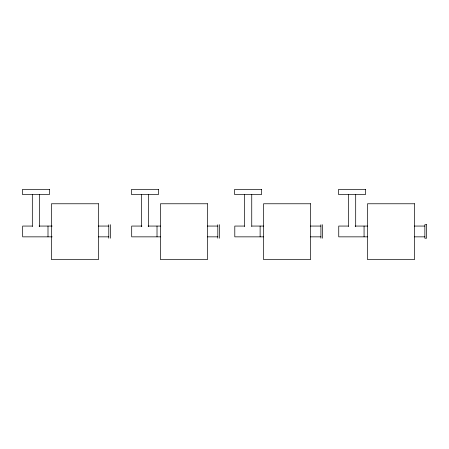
<?xml version="1.0" encoding="UTF-8"?>
<svg xmlns="http://www.w3.org/2000/svg" width="449" height="449" viewBox="0 0 449 449"><rect width="100%" height="100%" fill="white"/><g stroke="black" fill="none" stroke-linecap="round" stroke-linejoin="round"><path stroke-width="0.67" d="M32.255 226.06L22.669 226.06L22.669 236.848L52.191 236.848M39.097 226.06L52.191 226.06M98.309 226.06L108.787 226.06M141.957 226.06L131.692 226.06L131.692 236.848L160.512 236.848M148.119 226.06L160.512 226.06M207.326 226.06L217.81 226.06M244.379 226.06L234.793 226.06L234.793 236.848L263.614 236.848M251.906 226.06L263.614 226.06M310.433 226.06L320.912 226.06M348.329 226.06L338.742 226.06L338.742 236.848L367.563 236.848M355.17 226.06L367.563 226.06M414.382 226.06L424.861 226.06M98.309 236.848L108.787 236.848M207.326 236.848L217.81 236.848M310.433 236.848L320.912 236.848M414.382 236.848L424.861 236.848M364.066 226.06L364.066 236.848M355.692 194.496L355.692 226.644M348.396 194.496L348.396 226.644M322.601 224.691L322.601 238.217M320.912 224.691L320.912 238.217M260.123 226.06L260.123 236.848M251.743 194.496L251.743 226.644M244.447 194.496L244.447 226.644M219.499 224.691L219.499 238.217M217.81 224.691L217.81 238.217M157.015 226.06L157.015 236.848M148.641 194.496L148.641 226.644M141.34 194.496L141.34 226.644M110.476 224.691L110.476 238.217M108.787 224.691L108.787 238.217M47.998 226.06L47.998 236.848M39.624 194.496L39.624 226.644M32.322 194.496L32.322 226.644M49.491 189.427L22.45 189.427L22.45 194.496L49.491 194.496L49.491 189.427M158.514 189.427L131.467 189.427L131.467 194.496L158.514 194.496L158.514 189.427M261.615 189.427L234.574 189.427L234.574 194.496L261.615 194.496L261.615 189.427M365.565 189.427L338.524 189.427L338.524 194.496L365.565 194.496L365.565 189.427M98.483 203.767L51.422 203.767L51.422 259.573L98.483 259.573L98.483 203.767M207.505 203.767L160.445 203.767L160.445 259.573L207.505 259.573L207.505 203.767M310.607 203.767L263.546 203.767L263.546 259.573L310.607 259.573L310.607 203.767M414.556 203.767L367.495 203.767L367.495 259.573L414.556 259.573L414.556 203.767M426.55 224.691L424.861 224.691L424.861 238.217L426.55 238.217L426.55 224.691"/></g></svg>
